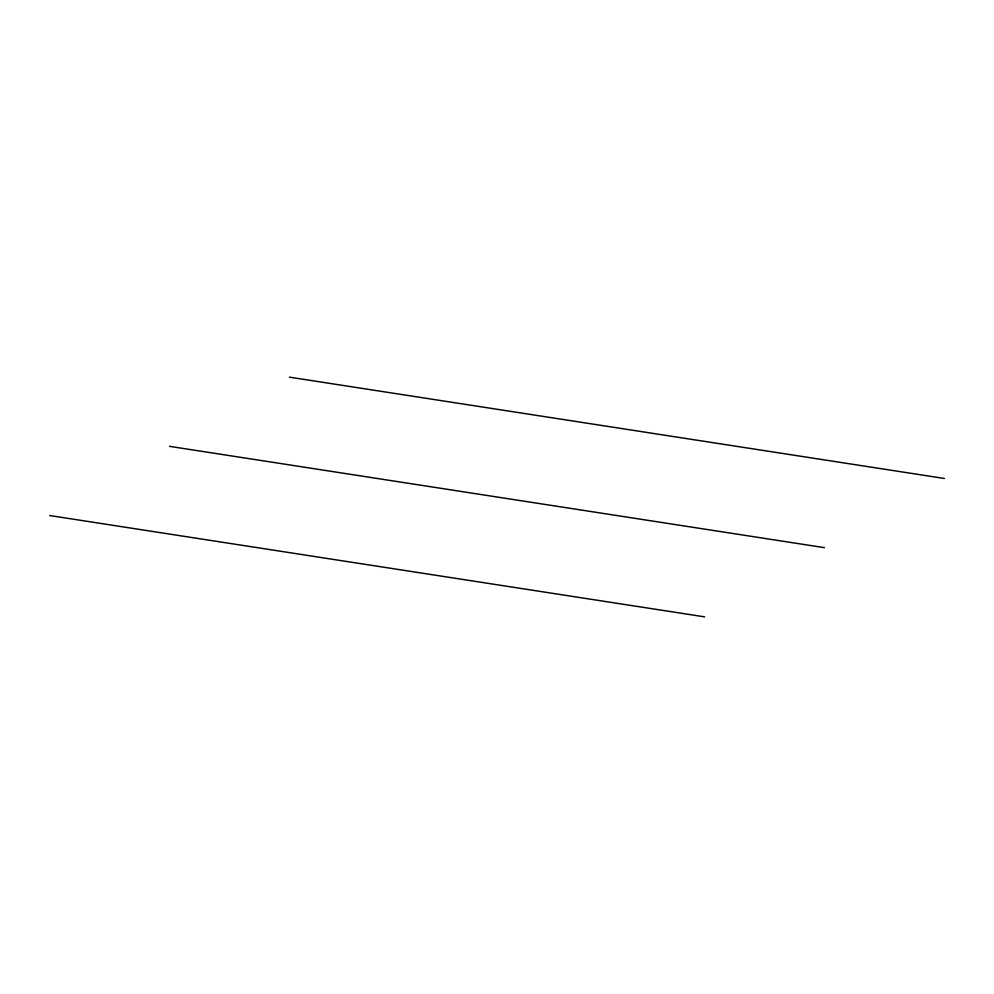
<?xml version="1.0" encoding="UTF-8"?>
<svg xmlns="http://www.w3.org/2000/svg" width="994" height="994" viewBox="0 0 994 994"><rect width="100%" height="100%" fill="white"/><g stroke="black" fill="none" stroke-linecap="round" stroke-linejoin="round"><path stroke-width="1.49" d="M289.403 377.148L944.3 478.462M169.552 446.343L824.448 547.657M49.7 515.538L704.597 616.852"/></g></svg>
